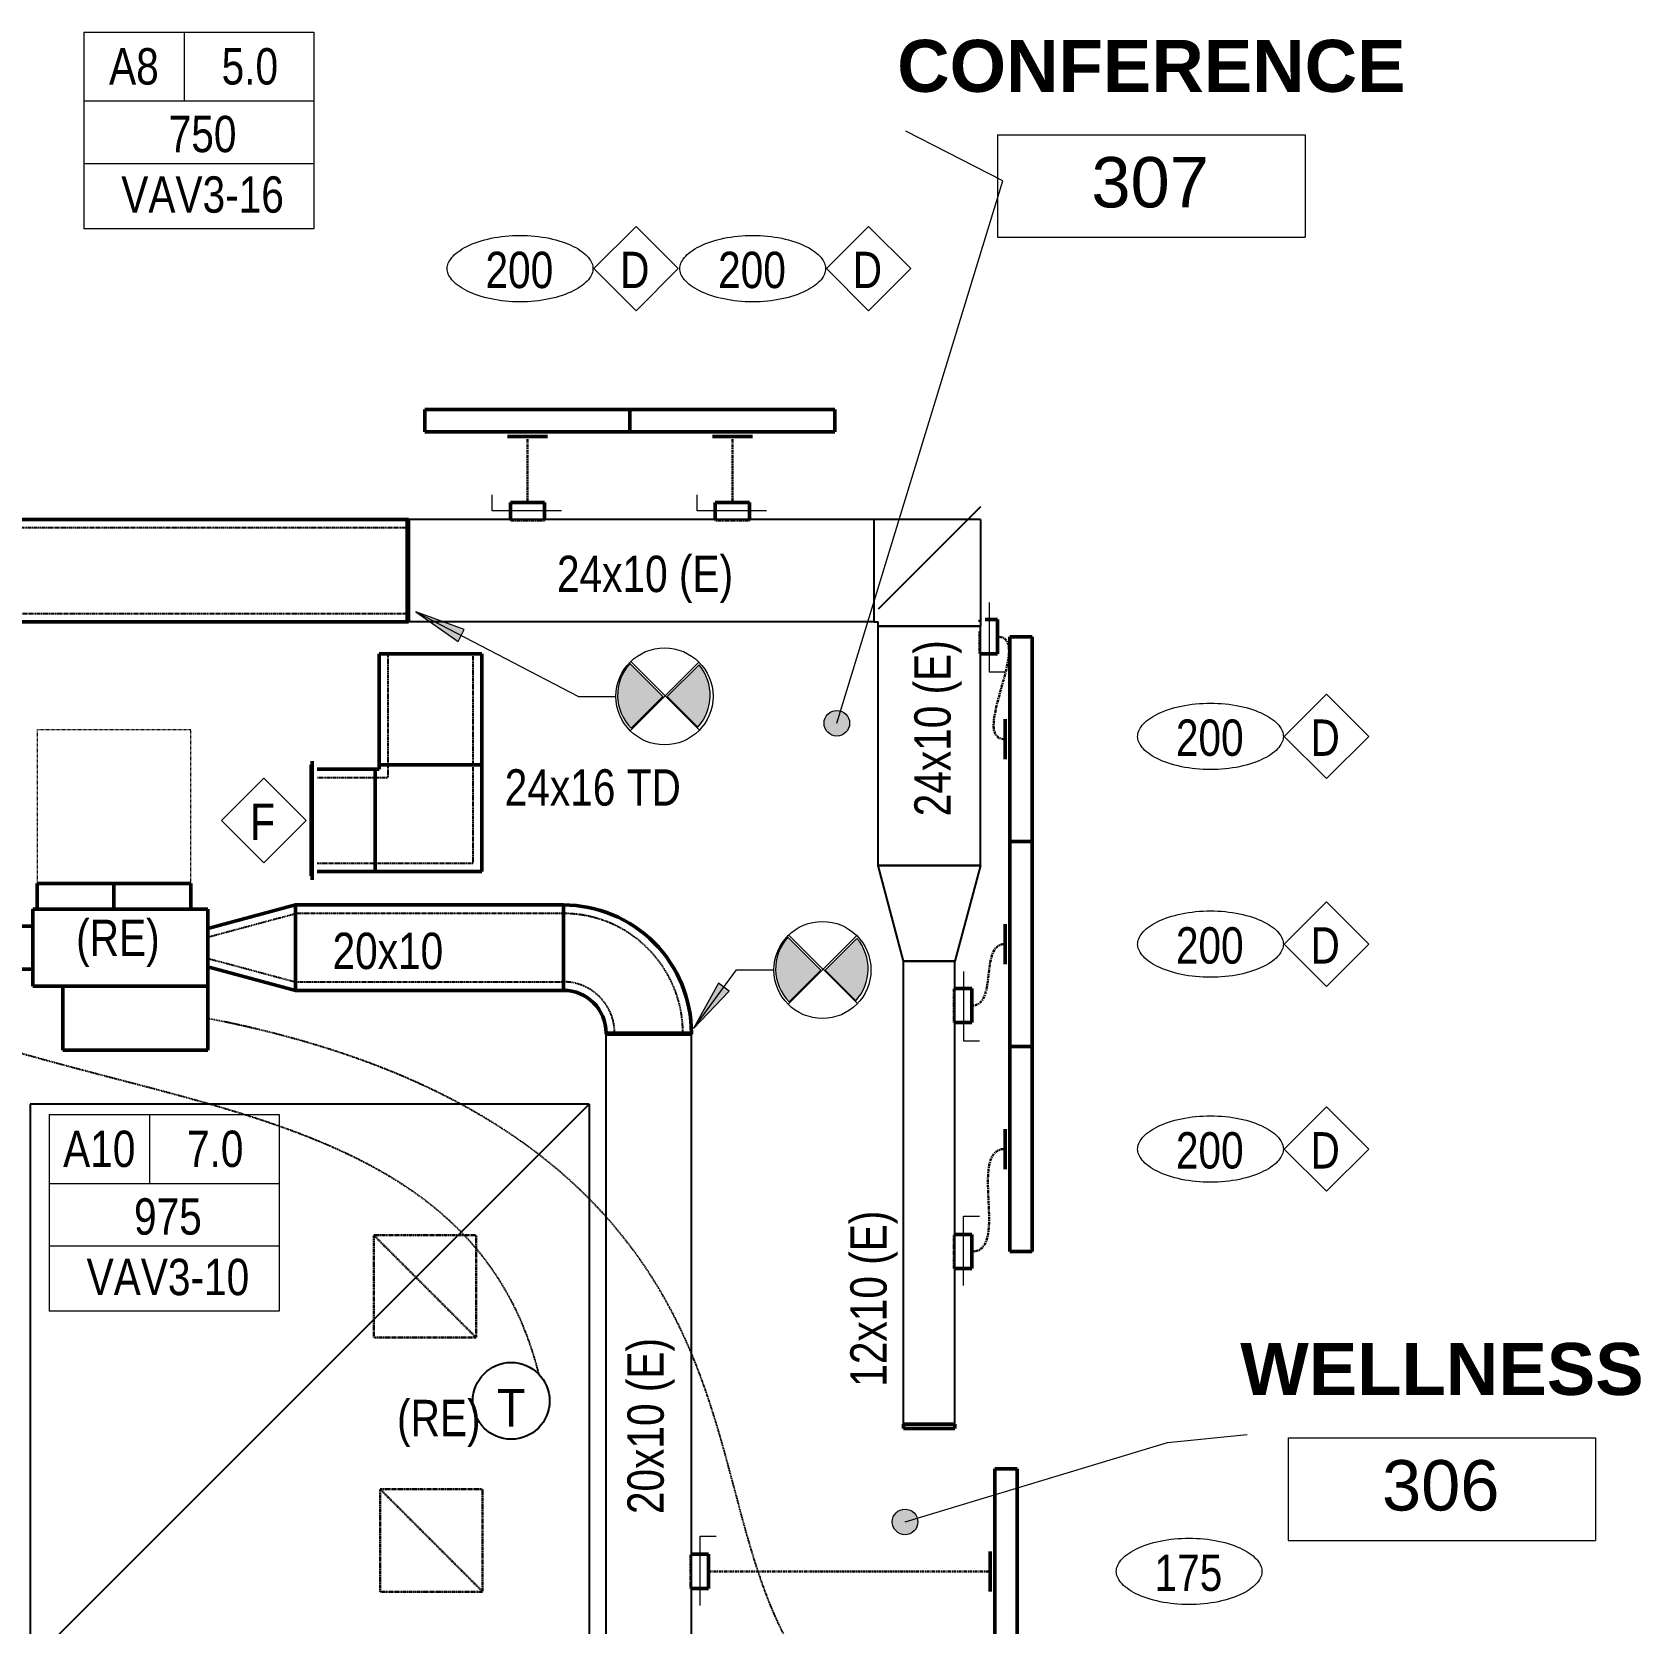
# Model space of a CAD drawing. Header units: inches. Extents: x 12453 to 15257, y -272 to 1517.
# Drawn here: x 14849.1 to 15225.9, y 251.6 to 624.4 of the extents above; entities that cross this region are included whole.
import ezdxf

# ---------------------------------------------------------------- set-up
doc = ezdxf.new("R2010")
doc.units = ezdxf.units.IN
doc.header["$MEASUREMENT"] = 0
for name, pattern in [('_ Hidden  _below_ behind_ beyond_', [0.09375, 0.0625, -0.03125]), ('Center', [1.2499999999999996, 0.2499999999999999, -0.1874999999999999, 0.625, -0.1874999999999999]), ('Dash', [0.25, 0.125, -0.125]), ('Hidden 1_16_', [0.09374999999999999, 0.06249999999999999, -0.03124999999999999]), ('Hidden 1_32_', [0.0625, 0.03125, -0.03125])]:
    doc.linetypes.add(name, pattern=pattern)
for name, color, linetype, lineweight in [('A-ANNO-NOTE', 131, 'Continuous', 20), ('A-AREA-IDEN', 2, 'Continuous', 20), ('A-DETL', 90, 'Continuous', 9), ('A-DETL-DEMO', 6, 'Continuous', 18), ('G-ANNO-TEXT', 231, 'Continuous', 9), ('M-EQPM', 50, 'Continuous', 18), ('M-EQPM-HDLN', 50, 'Continuous', 18), ('M-EQPM-IDEN', 50, 'Continuous', 20), ('M-HVAC-CDFF', 50, 'Continuous', 50), ('M-HVAC-CDFF-IDEN', 2, 'Continuous', 20), ('M-HVAC-DUCT', 70, 'Continuous', 18), ('M-HVAC-DUCT-CNTR', 70, 'Continuous', 18), ('M-HVAC-DUCT-IDEN', 70, 'Continuous', 20)]:
    doc.layers.add(name, color=color, linetype=linetype, lineweight=lineweight)
doc.styles.add('Arial', font='arial.ttf', dxfattribs={"height": 11.80239520958082})
doc.styles.add('Arial_B', font='arialbd.ttf', dxfattribs={"height": 12.17707442258339})
doc.styles.add('Swis721 BT', font='swiss.ttf', dxfattribs={"width": 0.8, "height": 8.514637904468403})
doc.styles.add('Trebuchet MS', font='trebuc.ttf', dxfattribs={"height": 8.86153846153846})

# ---------------------------------------------------------------- blocks, each defined once
blk = doc.blocks.new('Rectangular Elbow - Mitered - Standard-2779027-3RD FLOOR PLAN - NEW')
at = {"layer": 'M-HVAC-DUCT', "lineweight": 25}
for p, q in [((-12.99999999999975, -12.00000000000033), (-12.99999999999975, 11.99999999999967)), ((-12.99999999999975, 11.99999999999967), (-12.00000000000033, 11.99999999999967)), ((11.99999999999967, 12.99999999999967), (-12.00000000000033, 12.99999999999967)), ((-12.00000000000033, 12.99999999999967), (-12.00000000000033, 11.99999999999967)), ((11.99999999999967, -12.00000000000033), (11.99999999999967, 12.99999999999967)), ((11.99999999999967, -12.00000000000033), (-12.99999999999975, -12.00000000000033))]:
    blk.add_line(p, q, dxfattribs=at)
blk = doc.blocks.new('Rectangular Transition - Angle - 30 Degree-2780485-3RD FLOOR PLAN - NEW')
at = {"layer": 'M-HVAC-DUCT', "lineweight": 25}
for p, q in [((2.979831821830342e-13, 11.9999999999997), (22.39230484541358, 5.999999999999738)), ((2.979831821830342e-13, -12.0000000000003), (2.979831821830342e-13, 11.9999999999997)), ((22.39230484541358, 5.999999999999738), (22.39230484541358, -6.000000000000276)), ((22.39230484541358, -6.000000000000276), (2.98427949019242e-13, -12.0000000000003))]:
    blk.add_line(p, q, dxfattribs=at)
blk = doc.blocks.new('Rectangular Endcap - Standard-2785041-3RD FLOOR PLAN - NEW')
at = {"layer": 'M-HVAC-DUCT', "lineweight": 50}
for p, q in [((2.252764407777021e-13, -6.000000000000386), (2.64998046896767e-13, 5.999999999999612)), ((2.451372438372345e-13, 5.999999999999612), (1.00000000000074, 5.999999999999609)), ((1.00000000000076, 5.999999999999609), (1.00000000000072, -6.000000000000389)), ((1.00000000000074, -6.000000000000389), (2.451372438372345e-13, -6.000000000000386))]:
    blk.add_line(p, q, dxfattribs=at)
blk = doc.blocks.new('Plenum Slot Supply _TBD_ - 8_ RD INLET - TBDI _48_ Plenum_-2909013-3RD FLOOR PLAN - NEW')
at = {"layer": 'M-HVAC-CDFF'}
for p, q in [((24.00000000000034, 2.625000000006843), (-23.99999999999965, 2.625000000006843)), ((-23.99999999999965, 2.625000000006843), (-23.99999999999965, -2.624999999993161)), ((24.00000000000034, -2.624999999993161), (24.00000000000034, 2.625000000006843)), ((-23.99999999999965, -2.624999999993161), (15.73280435340127, -2.624999999993161)), ((-4.687499999999659, -3.750000000000286), (-2.062499999999699, -3.75000000000025)), ((-2.062499999999653, -3.75000000000025), (2.062500000000353, -3.75000000000025)), ((2.062500000000319, -3.75000000000025), (4.687500000000342, -3.750000000000286)), ((15.76719564659789, -2.624999999993161), (24.00000000000034, -2.624999999993161))]:
    blk.add_line(p, q, dxfattribs=at)
blk = doc.blocks.new('Plenum Slot Supply _TBD_ - 8_ RD INLET - TBDI _48_ Plenum_-V155-3RD FLOOR PLAN - NEW')
at = {"layer": 'M-HVAC-CDFF'}
for p, q in [((24.00000000000034, 2.625000000006843), (-23.99999999999965, 2.625000000006843)), ((-23.99999999999965, 2.625000000006843), (-23.99999999999965, -2.624999999993161)), ((24.00000000000034, -2.624999999993161), (24.00000000000034, 2.625000000006843)), ((-23.99999999999965, -2.624999999993161), (24.00000000000034, -2.624999999993161)), ((-4.687499999999659, -3.750000000000286), (-2.062499999999699, -3.75000000000025)), ((-2.062499999999653, -3.75000000000025), (2.062500000000353, -3.75000000000025)), ((2.062500000000319, -3.75000000000025), (4.687500000000342, -3.750000000000286))]:
    blk.add_line(p, q, dxfattribs=at)
blk = doc.blocks.new('Plenum Slot Supply _TBD_ - 8_ RD INLET - TBDI _48_ Plenum_-2908889-3RD FLOOR PLAN - NEW')
at = {"layer": 'M-HVAC-CDFF'}
for p, q in [((24.00000000000034, 2.625000000006843), (-23.99999999999965, 2.625000000006843)), ((-23.99999999999965, 2.625000000006843), (-23.99999999999965, -2.624999999993161)), ((24.00000000000034, -2.624999999993161), (24.00000000000034, 2.625000000006843)), ((-23.99999999999965, -2.624999999993161), (24.00000000000034, -2.624999999993161)), ((-4.687499999999659, -3.750000000000286), (-2.062499999999699, -3.75000000000025)), ((-2.062499999999653, -3.75000000000025), (2.062500000000353, -3.75000000000025)), ((2.062500000000319, -3.75000000000025), (4.687500000000342, -3.750000000000286))]:
    blk.add_line(p, q, dxfattribs=at)
blk = doc.blocks.new('Nailor D35SST 3-10 - Nailor D35SST 3-10-3186121-3RD FLOOR PLAN - NEW')
at = {"layer": 'M-EQPM', "lineweight": 50}
for p, q in [((-4.999999999999203, 24.4999999999859), (-4.999999999999544, 20.49999999998544)), ((-4.999999999999753, 24.50000000000033), (5.000000000000246, 24.50000000000033)), ((5.000000000000568, 20.49999999998544), (5.000000000000568, 24.4999999999859)), ((9.000000000000245, 20.50000000000033), (-8.999999999999753, 20.50000000000033)), ((-8.999999999999753, 20.50000000000033), (-8.999999999999753, -20.49999999999967)), ((9.000000000000245, -20.49999999999967), (9.000000000000245, 20.50000000000033)), ((15.00000000000025, 19.50000000000032), (9.000000000000243, 19.50000000000032)), ((15.00000000000025, 1.50000000000032), (15.00000000000025, 19.50000000000032)), ((-23.99999999999975, -20.49999999999977), (-23.99999999999975, 13.50000000000025)), ((-8.999999999999753, 13.50000000000025), (-23.99999999999975, 13.50000000000025)), ((-8.999999999999753, 13.50000000000025), (-8.999999999999753, -20.49999999999977)), ((15.00000000000028, 1.50000000000032), (9.000000000000274, 1.50000000000032)), ((9.000000000000243, 1.50000000000032), (15.00000000000025, 1.50000000000032)), ((15.00000000000028, -16.49999999999968), (15.00000000000028, 1.50000000000032)), ((9.000000000000274, -16.49999999999968), (15.00000000000028, -16.49999999999968)), ((-23.99999999999975, -20.49999999999977), (-8.999999999999753, -20.49999999999977)), ((-8.999999999999753, -20.49999999999967), (9.000000000000245, -20.49999999999967))]:
    blk.add_line(p, q, dxfattribs=at)
at = {"layer": 'M-EQPM-HDLN', "linetype": 'Dash', "lineweight": 9}
for p, q in [((51.00000000000023, 19.50000000000032), (15.00000000000024, 19.50000000000032)), ((51.00000000000023, -16.49999999999968), (51.00000000000023, 19.50000000000032)), ((15.00000000000028, -16.49999999999968), (51.00000000000023, -16.49999999999968))]:
    blk.add_line(p, q, dxfattribs=at)
blk = doc.blocks.new('Rectangular Transition - Angle - 30 Degree-2780707-3RD FLOOR PLAN - NEW')
at = {"layer": 'M-HVAC-DUCT', "lineweight": 50}
for p, q in [((2.979831821830342e-13, 4.499999999999701), (20.52627944162915, 9.999999999999977)), ((20.52627944162915, 9.999999999999973), (20.52627944162915, -10.00000000000005)), ((20.52627944162915, -10.00000000000005), (2.98427949019242e-13, -4.500000000000298))]:
    blk.add_line(p, q, dxfattribs=at)
blk = doc.blocks.new('Rectangular Elbow - Radius - 1 W-V169-3RD FLOOR PLAN - NEW')
at = {"layer": 'M-HVAC-DUCT', "lineweight": 50}
for p, q in [((-9.999999999999716, 19.99999999999965), (10.00000000000028, 19.99999999999962)), ((-19.99999999999971, -10.00000000000033), (-19.99999999999971, 9.999999999999664))]:
    blk.add_line(p, q, dxfattribs=at)
for radius, start, end in [(9.999999999999993, 269.9999999999996, 359.9999999999996), (29.99999999999998, 270, 3.371387962351327e-13)]:
    blk.add_arc((-19.99999999999972, 19.99999999999967), radius, start, end, dxfattribs=at)
blk = doc.blocks.new('Rectangular Union - Standard-2942997-3RD FLOOR PLAN - NEW')
at = {"layer": 'M-HVAC-DUCT', "lineweight": 50}
for p, q in [((-0.125, -10), (-0.125, 10)), ((-0.125, 10), (0.125, 10)), ((0.125, 10), (0.125, -10)), ((-0.125, -10), (0.125, -10))]:
    blk.add_line(p, q, dxfattribs=at)
blk = doc.blocks.new('Rectangular Union - Standard-2893819-3RD FLOOR PLAN - NEW')
at = {"layer": 'M-HVAC-DUCT', "lineweight": 50}
for p, q in [((-0.125, -12), (-0.125, 12)), ((-0.125, 12), (0.125, 12)), ((0.125, 12), (0.125, -12)), ((-0.125, -12), (0.125, -12))]:
    blk.add_line(p, q, dxfattribs=at)
blk = doc.blocks.new('Rectangular Elbow - Mitered - Standard-3220227-3RD FLOOR PLAN - NEW')
at = {"layer": 'M-HVAC-DUCT', "lineweight": 50}
for p, q in [((-12.99999999999975, -12.00000000000033), (-12.99999999999975, 11.99999999999967)), ((-12.99999999999975, 11.99999999999967), (-12.00000000000033, 11.99999999999967)), ((11.99999999999967, 12.99999999999967), (-12.00000000000033, 12.99999999999967)), ((-12.00000000000033, 12.99999999999967), (-12.00000000000033, 11.99999999999967)), ((11.99999999999967, -12.00000000000033), (11.99999999999967, 12.99999999999967)), ((11.99999999999967, -12.00000000000033), (-12.99999999999975, -12.00000000000033))]:
    blk.add_line(p, q, dxfattribs=at)
blk = doc.blocks.new('Return Grille _350_ - 350FS-3207972-3RD FLOOR PLAN - NEW')
at = {"layer": 'M-HVAC-CDFF'}
for p, q in [((14125.06661754473, 463.3189450449469), (14152.81661754473, 463.3189450449469)), ((14125.94161754473, 463.0689450449468), (14151.94161754473, 463.0689450449468))]:
    blk.add_line(p, q, dxfattribs=at)
blk = doc.blocks.new('Rectangular Elbow - Mitered - Standard-2768537-3RD FLOOR PLAN - NEW')
at = {"layer": 'A-DETL-DEMO', "linetype": 'Hidden 1_16_', "lineweight": 25}
for p, q in [((-65.99999999999973, 20.43525328868524), (-65.99999999999973, 64.99999999999966)), ((-65.99999999999973, 64.99999999999966), (-65.00000000000031, 64.99999999999966)), ((-62.10088832565057, 65.99999999999964), (-65.0000000000003, 65.99999999999964)), ((-65.00000000000033, 65.99999999999964), (-65.00000000000031, 64.99999999999966)), ((-65.99999999999973, 9.744651079921551), (-65.99999999999973, 18.18525328868538))]:
    blk.add_line(p, q, dxfattribs=at)
at = {"layer": 'M-HVAC-DUCT', "lineweight": 25}
for p, q in [((64.99999999999966, 65.99999999999964), (-59.85088832565054, 65.99999999999964)), ((64.99999999999966, -65.00000000000033), (64.99999999999966, 65.99999999999963)), ((-65.99999999999973, -65.00000000000033), (-65.99999999999973, 6.680136488948398)), ((64.99999999999966, -65.00000000000033), (-65.99999999999973, -65.00000000000033))]:
    blk.add_line(p, q, dxfattribs=at)
blk = doc.blocks.new('Return Diffuser - Rectangular Outlet _PAR_ - PAR-8x8_24x24-V210-3RD FLOOR PLAN - NEW')
at = {"layer": 'A-DETL-DEMO', "linetype": 'Hidden 1_16_', "lineweight": 30}
for p, q in [((12.00000000000039, 11.99999999999992), (-11.99999999999975, 11.99999999999992)), ((-11.99999999999975, 11.99999999999992), (-11.99999999999975, -12.00000000000043)), ((-11.99999999999971, 11.99999999999976), (12.0000000000003, -12.00000000000043)), ((12.00000000000039, -12.00000000000043), (12.00000000000039, 11.99999999999992)), ((-11.99999999999975, -12.00000000000043), (12.00000000000039, -12.00000000000043))]:
    blk.add_line(p, q, dxfattribs=at)
blk = doc.blocks.new('Round Takeoff - Standard w_ VD-V221-3RD FLOOR PLAN - NEW')
at = {"layer": 'A-DETL-DEMO', "linetype": 'Hidden 1_16_', "lineweight": 30}
for p, q in [((-0.2399999999997817, 4.000000000012732), (3.41060513164848e-13, 4.000000000012732)), ((-0.2399999999996937, 3.999999999999702), (-0.2399999999997071, -3.040999157929865e-13)), ((-0.2399999999996937, -3.066699092490638e-13), (-0.2399999999997071, -4.000000000000414)), ((3.41060513164848e-13, -3.999999999988176), (-0.2399999999997817, -3.999999999988176))]:
    blk.add_line(p, q, dxfattribs=at)
at = {"layer": 'M-HVAC-DUCT'}
for p, q in [((2.003420426543728, 7.999999999999659), (2.003420426543702, -8.250000000000332)), ((2.003420426543702, -8.25000000000033), (5.753420426543704, -8.250000000000343))]:
    blk.add_line(p, q, dxfattribs=at)
at = {"layer": 'M-HVAC-DUCT', "lineweight": 50}
for p, q in [((3.41060513164848e-13, 4.000000000012732), (4.000000000000454, 4.000000000012732)), ((4.000000000000283, -3.221837536606543e-13), (4.000000000000294, 3.999999999999709)), ((4.000000000000283, -4.000000000000406), (4.000000000000294, -3.247537471167313e-13)), ((4.000000000000454, -3.999999999988176), (3.41060513164848e-13, -3.999999999988176))]:
    blk.add_line(p, q, dxfattribs=at)
blk = doc.blocks.new('Round Takeoff - Standard w_ VD-V214-3RD FLOOR PLAN - NEW')
at = {"layer": 'A-DETL-DEMO', "linetype": 'Hidden 1_16_', "lineweight": 30}
for p, q in [((-0.2400000000038744, 4.000000000010004), (-3.41060513164848e-12, 4.000000000010004)), ((-0.2399999999998057, 4.000000000000414), (-0.2399999999997924, 3.325186224399847e-13)), ((-0.2399999999998057, 3.299486289839078e-13), (-0.2399999999997924, -3.999999999999702)), ((-4.092726157978176e-12, -3.99999999998954), (-0.2400000000038744, -3.99999999998954))]:
    blk.add_line(p, q, dxfattribs=at)
at = {"layer": 'M-HVAC-DUCT'}
for p, q in [((2.003420426543702, 8.25000000000033), (5.753420426543704, 8.250000000000343)), ((2.003420426543728, -7.999999999999659), (2.003420426543702, 8.250000000000332))]:
    blk.add_line(p, q, dxfattribs=at)
at = {"layer": 'M-HVAC-DUCT', "lineweight": 50}
for p, q in [((-2.728484105318784e-12, 4.000000000010686), (3.999999999995679, 4.000000000010686)), ((4.000000000000305, 2.9890503392581e-13), (4.000000000000294, 4.000000000000406)), ((4.000000000000305, -3.999999999999709), (4.000000000000294, 2.963350404697327e-13)), ((3.999999999996362, -3.99999999998954), (-4.092726157978176e-12, -3.99999999998954))]:
    blk.add_line(p, q, dxfattribs=at)
blk = doc.blocks.new('Round Takeoff - Standard w_ VD-V168-3RD FLOOR PLAN - NEW')
at = {"layer": 'A-DETL-DEMO', "linetype": 'Hidden 1_16_', "lineweight": 30}
for p, q in [((-0.2399999999875035, 4.000000000000113), (1.227817847393453e-11, 4.000000000000113)), ((-0.2399999999998057, 4.000000000000414), (-0.2399999999997924, 3.325186224399847e-13)), ((-0.2399999999998057, 3.299486289839078e-13), (-0.2399999999998012, -1.358616290694154)), ((-0.2399999999997941, -3.464101615137452), (-0.2399999999997924, -3.999999999999702))]:
    blk.add_line(p, q, dxfattribs=at)
at = {"layer": 'M-HVAC-DUCT'}
for p, q in [((2.003420426543702, 8.25000000000033), (5.753420426543704, 8.250000000000343)), ((2.003420426543728, -7.999999999999659), (2.003420426543702, 8.250000000000332))]:
    blk.add_line(p, q, dxfattribs=at)
at = {"layer": 'M-HVAC-DUCT', "lineweight": 50}
for p, q in [((1.227817847393453e-11, 4.000000000000113), (4.000000000012732, 4.000000000000113)), ((4.000000000000305, 2.9890503392581e-13), (4.000000000000294, 4.000000000000406)), ((4.000000000000305, -3.999999999999709), (4.000000000000294, 2.963350404697327e-13)), ((4.000000000012732, -4.000000000000113), (1.125000000013642, -4.000000000000113))]:
    blk.add_line(p, q, dxfattribs=at)
blk = doc.blocks.new('Diffuser Tag - Diffuser Tag _GPI_-1174565-3RD FLOOR PLAN - NEW')
at = {"layer": 'M-HVAC-CDFF-IDEN'}
for p, q in [((0.1871647027606747, 0.1031249999999986), (0.08403970276067355, 4.163336342344336e-17)), ((0.2902897027606737, -2.684050898205114e-15), (0.1871647027606747, 0.1031249999999986)), ((0.08403970276067355, 4.033232081646076e-17), (0.187164702760672, -0.1031250000000012)), ((0.1871647027606719, -0.1031250000000012), (0.2902897027606737, -2.664535259100375e-15))]:
    blk.add_line(p, q, dxfattribs=at)
for points, knots in [([(-0.2733821722393264, 8.234832660405194e-16), (-0.2733821722393264, 0.002120544972881543), (-0.2729835601545574, 0.00647847487141492), (-0.2703405630587479, 0.01531469710434119), (-0.2634260964460383, 0.02693955562540351), (-0.248144382122115, 0.04138758304565707), (-0.219066139123674, 0.05918199625253466), (-0.1685048339180955, 0.07621826088950157), (-0.09564779723932655, 0.0834729008052498), (-0.02279076056055762, 0.07621826088950127), (0.02777054464502081, 0.05918199625253412), (0.05684878764346215, 0.04138758304565641), (0.07213050196738555, 0.02693955562540276), (0.07904496858009517, 0.01531469710434035), (0.0816879656759046, 0.006478474871414024), (0.08208657776067356, 0.00212054497288066), (0.0820865777606736, -5.985621849243556e-17)], [-2.186510674934082e-15, -2.186510674934082e-15, -2.186510674934082e-15, -2.186510674934082e-15, 0.09817477042467884, 0.1963495408493599, 0.3926990816987219, 0.589048622548084, 0.7853981633974461, 1.17809724509617, 1.570796326794894, 1.963495408493618, 2.356194490192343, 2.552544031041704, 2.748893571891067, 2.945243112740429, 3.04341788316511, 3.141592653589791, 3.141592653589791, 3.141592653589791, 3.141592653589791]), ([(0.0820865777606736, -3.244976466198412e-18), (0.0820865777606736, -0.002120544972880719), (0.08168796567590463, -0.0064784748714141), (0.07904496858009527, -0.01531469710434032), (0.07213050196738575, -0.02693955562540273), (0.05684878764346234, -0.04138758304565628), (0.02777054464502117, -0.05918199625253387), (-0.02279076056055731, -0.07621826088950084), (-0.09564779723932616, -0.08347290080524901), (-0.1685048339180951, -0.07621826088950065), (-0.2190661391236737, -0.0591819962525334), (-0.248144382122115, -0.04138758304565567), (-0.2634260964460383, -0.02693955562540207), (-0.270340563058748, -0.01531469710433957), (-0.2729835601545574, -0.006478474871413342), (-0.2733821722393264, -0.002120544972879948), (-0.2733821722393264, 7.731000999696823e-16)], [3.14159265358979, 3.14159265358979, 3.14159265358979, 3.14159265358979, 3.239767424014471, 3.337942194439152, 3.534291735288514, 3.730641276137876, 3.926990816987239, 4.319689898685963, 4.712388980384687, 5.105088062083411, 5.497787143782135, 5.694136684631498, 5.89048622548086, 6.086835766330221, 6.185010536754902, 6.283185307179584, 6.283185307179584, 6.283185307179584, 6.283185307179584])]:
    blk.add_open_spline(points, degree=3, knots=knots, dxfattribs=at)
blk = doc.blocks.new('Diffuser Tag - Diffuser Tag _GPI_ - Airflow Only-1174567-3RD FLOOR PLAN - NEW')
at = {"layer": 'M-HVAC-CDFF-IDEN'}
for points, knots in [([(-0.2733821722393264, 8.234832660405194e-16), (-0.2733821722393264, 0.002120544972881543), (-0.2729835601545574, 0.00647847487141492), (-0.2703405630587479, 0.01531469710434119), (-0.2634260964460383, 0.02693955562540351), (-0.248144382122115, 0.04138758304565707), (-0.219066139123674, 0.05918199625253466), (-0.1685048339180955, 0.07621826088950157), (-0.09564779723932655, 0.0834729008052498), (-0.02279076056055762, 0.07621826088950127), (0.02777054464502081, 0.05918199625253412), (0.05684878764346215, 0.04138758304565641), (0.07213050196738555, 0.02693955562540276), (0.07904496858009517, 0.01531469710434035), (0.0816879656759046, 0.006478474871414024), (0.08208657776067356, 0.00212054497288066), (0.0820865777606736, -5.985621849243556e-17)], [-2.186510674934082e-15, -2.186510674934082e-15, -2.186510674934082e-15, -2.186510674934082e-15, 0.09817477042467884, 0.1963495408493599, 0.3926990816987219, 0.589048622548084, 0.7853981633974461, 1.17809724509617, 1.570796326794894, 1.963495408493618, 2.356194490192343, 2.552544031041704, 2.748893571891067, 2.945243112740429, 3.04341788316511, 3.141592653589791, 3.141592653589791, 3.141592653589791, 3.141592653589791]), ([(0.0820865777606736, -3.244976466198412e-18), (0.0820865777606736, -0.002120544972880719), (0.08168796567590463, -0.0064784748714141), (0.07904496858009527, -0.01531469710434032), (0.07213050196738575, -0.02693955562540273), (0.05684878764346234, -0.04138758304565628), (0.02777054464502117, -0.05918199625253387), (-0.02279076056055731, -0.07621826088950084), (-0.09564779723932616, -0.08347290080524901), (-0.1685048339180951, -0.07621826088950065), (-0.2190661391236737, -0.0591819962525334), (-0.248144382122115, -0.04138758304565567), (-0.2634260964460383, -0.02693955562540207), (-0.270340563058748, -0.01531469710433957), (-0.2729835601545574, -0.006478474871413342), (-0.2733821722393264, -0.002120544972879948), (-0.2733821722393264, 7.731000999696823e-16)], [3.14159265358979, 3.14159265358979, 3.14159265358979, 3.14159265358979, 3.239767424014471, 3.337942194439152, 3.534291735288514, 3.730641276137876, 3.926990816987239, 4.319689898685963, 4.712388980384687, 5.105088062083411, 5.497787143782135, 5.694136684631498, 5.89048622548086, 6.086835766330221, 6.185010536754902, 6.283185307179584, 6.283185307179584, 6.283185307179584, 6.283185307179584])]:
    blk.add_open_spline(points, degree=3, knots=knots, dxfattribs=at)
blk = doc.blocks.new('Room Tag - Room Tag-84095-3RD FLOOR PLAN - NEW')
at = {"layer": 'A-AREA-IDEN'}
for p, q in [((-0.3749999999999999, -0.06249999999999998), (-0.3749999999999999, -0.3124999999999999)), ((-0.3749999999999999, -0.06249999999999998), (0.3749999999999999, -0.06249999999999998)), ((0.3749999999999999, -0.06249999999999998), (0.3749999999999999, -0.3124999999999999)), ((-0.3749999999999999, -0.3124999999999999), (0.3749999999999999, -0.3124999999999999))]:
    blk.add_line(p, q, dxfattribs=at)
blk = doc.blocks.new('Mechanical Equipment Tag - VAV-1159225-3RD FLOOR PLAN - NEW')
at = {"layer": 'M-EQPM-IDEN'}
for p, q in [((0.05117652664444897, -0.1709214427389848), (0.05117652664444821, -0.6506089427389851)), ((0.05117652664444897, -0.1709214427389848), (0.6129984166804646, -0.1709214427389866)), ((0.2971114323324517, -0.3386297760723189), (0.297111432332452, -0.1709214427389855)), ((0.6129984166804646, -0.1709214427389866), (0.6129984166804638, -0.6506089427389867)), ((0.0511765266444487, -0.3386297760723181), (0.6129984166804644, -0.3386297760723199)), ((0.05117652664444846, -0.4909735260723181), (0.6129984166804641, -0.4909735260723199)), ((0.6129984166804638, -0.6506089427389867), (0.05117652664444821, -0.6506089427389851))]:
    blk.add_line(p, q, dxfattribs=at)
blk = doc.blocks.new('Diffuser Tag - Diffuser Tag _GPI_ - Diffuser Tag Only-1174569-3RD FLOOR PLAN - NEW')
at = {"layer": 'M-HVAC-CDFF-IDEN'}
for p, q in [((0.1871647027606747, 0.1031249999999986), (0.08403970276067355, 4.163336342344336e-17)), ((0.2902897027606737, -2.684050898205114e-15), (0.1871647027606747, 0.1031249999999986)), ((0.08403970276067355, 4.033232081646076e-17), (0.187164702760672, -0.1031250000000012)), ((0.1871647027606719, -0.1031250000000012), (0.2902897027606737, -2.664535259100375e-15))]:
    blk.add_line(p, q, dxfattribs=at)
blk = doc.blocks.new('Point of Connection - Point of Connection - _GPI_-746426-3RD FLOOR PLAN - NEW')
at = {"layer": 'A-ANNO-NOTE', "lineweight": 9}
h = blk.add_hatch(color=256, dxfattribs=at)
edge = h.paths.add_edge_path(flags=0)
edge.add_arc((-0.002280299266980333, 0.004650984430885837), 0.1145497240274478, 137.6645063476148, 224.8464373478384, ccw=False)
edge.add_line((-0.08695706292251913, 0.08179685257421848), (-0.006262837864139767, 0.001102627515838714))
edge.add_line((-0.006262837864139766, 0.00110262751583871), (-0.08349598583011647, -0.07613052045013786))
h = blk.add_hatch(color=256, dxfattribs=at)
edge = h.paths.add_edge_path(flags=0)
edge.add_line((0.07871055801337995, -0.07328055057716999), (0.004327379920371133, 0.0011026275158387))
edge.add_line((0.004327379920371121, 0.0011026275158387), (0.08177458262271144, 0.07854983021817939))
edge.add_arc((-0.005508123295087922, 0.004365138249880495), 0.1145497240274478, -42.674609157798386, 40.36239929141709, ccw=False)
at = {"layer": 'A-ANNO-NOTE'}
for p, q in [((-0.006262837864139766, 0.00110262751583871), (-0.08695706292251913, 0.08179685257421848)), ((-0.08622730235600952, -0.08204120768564219), (0.08121650285044459, 0.08540259752081159)), ((0.08274005169439434, -0.08048941496779564), (-0.08467550963816298, 0.08692614636476134)), ((0.08177458262271144, 0.07854983021817939), (0.004327379920371121, 0.0011026275158387)), ((-0.08349598583011647, -0.07613052045013786), (-0.006262837864139766, 0.00110262751583871)), ((0.004327379920371132, 0.0011026275158387), (0.07871055801337995, -0.07328055057716999))]:
    blk.add_line(p, q, dxfattribs=at)
blk.add_circle((-0.002505399752782466, 0.001680694917584698), 0.118400650129163, dxfattribs=at)
for centre, start, end in [((-0.002280299266980333, 0.004650984430885837), 137.6645063476145, 224.846437347838), ((-0.005508123295087922, 0.004365138249880495), 317.3253908422012, 40.36239929141682)]:
    blk.add_arc(centre, 0.1145497240274478, start, end, dxfattribs=at)

msp = doc.modelspace()

# ---------------------------------------------------------------- hatches: boundary and pattern name
at = {"layer": 'A-ANNO-NOTE'}
for points in [[(14938.94661721727, 488.6318876371207), (14948.87119662057, 481.703786425026), (14950.32614931806, 484.50852591342)], [(15003.96964847894, 391.0550679565428), (15012.36840643201, 399.7703836469323), (15009.82653600981, 401.6471749796134)]]:
    msp.add_hatch(color=256, dxfattribs=at).paths.add_polyline_path(points, flags=0)
at = {"layer": 'A-AREA-IDEN'}
h = msp.add_hatch(color=256, dxfattribs=at)
edge = h.paths.add_edge_path(flags=0)
edge.add_arc((15037.57637198921, 462.5519517313509), 3.000000000001453, 0, 360)
h = msp.add_hatch(color=256, dxfattribs=at)
edge = h.paths.add_edge_path(flags=0)
edge.add_arc((15053.5587040019, 275.4728239130129), 3.000000000001312, 0, 360)

# ---------------------------------------------------------------- linework, layer by layer
at = {"layer": 'A-ANNO-NOTE'}
for p, q in [((14938.94661721727, 488.6318876371207), (14948.87119662057, 481.703786425026)), ((14950.32614931806, 484.50852591342), (14938.94661721727, 488.6318876371207)), ((14938.94661721727, 488.6318876371207), (14977.08863167003, 468.8457980393327)), ((14948.87119662057, 481.703786425026), (14950.32614931806, 484.50852591342)), ((14977.08863167003, 468.8457980393327), (14985.84131604681, 468.8457980393324)), ((15003.96964847894, 391.0550679565428), (15014.08863167003, 404.7599181592847)), ((15014.08863167003, 404.7599181592847), (15022.84131604681, 404.7599181592844)), ((15009.82653600981, 401.6471749796134), (15003.96964847894, 391.0550679565428)), ((15003.96964847894, 391.0550679565428), (15012.36840643201, 399.7703836469323)), ((15012.36840643201, 399.7703836469323), (15009.82653600981, 401.6471749796134))]:
    msp.add_line(p, q, dxfattribs=at)
at = {"layer": 'A-AREA-IDEN'}
for p, q in [((15076.48927859819, 589.627354470491), (15053.70418250764, 601.2157454068087)), ((15037.57637198921, 462.5519517313509), (15076.48927859819, 589.627354470491)), ((15053.5587040019, 275.4728239130129), (15115.02963037863, 294.0520490929026)), ((15115.02963037863, 294.0520490929026), (15133.70822905993, 295.9898135023425))]:
    msp.add_line(p, q, dxfattribs=at)
for centre, radius in [((15037.57637198921, 462.5519517313509), 3.000000000001453), ((15053.5587040019, 275.4728239130129), 3.000000000001312)]:
    msp.add_circle(centre, radius, dxfattribs=at)
at = {"layer": 'A-DETL', "lineweight": 25}
for p, q in [((15071.22854573085, 513.2447005177419), (15047.22854573085, 489.2447005177418)), ((14979.60354573085, 373.2986425601451), (14849.60354573084, 243.2986425601436))]:
    msp.add_line(p, q, dxfattribs=at)
msp.add_circle((14961.30518496368, 303.8274042872405), 9, dxfattribs=at)
at = {"layer": 'A-DETL', "linetype": '_ Hidden  _below_ behind_ beyond_', "lineweight": 25}
for points, knots in [([(14967.81254542481, 310.0446592947903), (14955.30319356304, 360.5027668425797), (14847.1400204834, 379.7232376077908), (14709.96474453742, 432.5893548541095), (14616.00306340469, 463.5342774488511), (14596.29528779916, 499.1998479801123), (14597.01082441525, 537.2893087694072)], [0, 0, 0, 0, 9.095236924358055, 19.57279911880278, 28.0152021618728, 33.25027017359513, 33.25027017359513, 33.25027017359513, 33.25027017359513]), ([(14890.2510182963, 393.4817299950399), (14956.98599308881, 380.5097649645738), (15014.84798950237, 322.6477685510122), (15014.84798950237, 239.8708006146344), (15062.7285457306, 212.2269485873257), (15076.50985396801, 198.4456403499194)], [0, 0, 0, 0, 6.46083947136012, 12.56900313983367, 16.94551383448894, 16.94551383448894, 16.94551383448894, 16.94551383448894])]:
    msp.add_open_spline(points, degree=3, knots=knots, dxfattribs=at)
at = {"layer": 'M-HVAC-DUCT', "lineweight": 50}
for p, q in [((14673.37601829632, 510.2893087694072), (14936.96892678761, 510.2893087694072)), ((14936.96892678761, 510.2893087694072), (14936.96892678761, 486.2893087694072)), ((14673.37601829632, 486.2893087694072), (14936.96892678761, 486.2893087694072)), ((14930.40268555111, 478.7867255736122), (14954.40268555111, 478.7867255736122)), ((14930.40268555111, 478.7867255736122), (14930.40268555111, 452.7867255736103)), ((14954.40268555111, 478.7867255736122), (14954.40268555111, 452.7867255736103)), ((14954.40268555111, 452.7867255736103), (14930.40268555111, 452.7867255736103)), ((14929.40268555111, 451.7867255736105), (14915.84658480519, 451.7867255736112)), ((14929.40268555111, 451.7867255736105), (14929.40268555111, 427.7867255736105)), ((14929.40268555111, 427.7867255736105), (14915.84658480519, 427.7867255736112)), ((14910.77729773793, 399.9817299950403), (14910.77729773793, 419.9817299950403)), ((14973.52895342506, 419.9817299950405), (14910.77729773793, 419.9817299950404)), ((14973.52895342506, 419.9817299950404), (14973.52895342506, 399.9817299950404)), ((14973.52895342506, 399.9817299950404), (14910.77729773793, 399.9817299950403))]:
    msp.add_line(p, q, dxfattribs=at)
at = {"layer": 'M-HVAC-DUCT', "lineweight": 25}
for p, q in [((14937.21892678762, 486.2893087694072), (14937.21892678762, 510.2893087694072)), ((15046.22854573085, 510.2893087694063), (14937.21892678762, 510.2893087694072)), ((15046.22854573085, 510.2893087694063), (15046.22854573085, 486.2893087694063)), ((15046.22854573085, 486.2893087694063), (14937.21892678762, 486.2893087694072)), ((15047.22854573085, 485.2893087694069), (15071.22854573085, 485.2893087694069)), ((15047.22854573085, 429.2447005177419), (15047.22854573085, 485.2893087694069)), ((15071.22854573085, 429.2447005177419), (15071.22854573085, 485.2893087694069)), ((15071.22854573085, 429.2447005177419), (15047.22854573085, 429.2447005177419)), ((15053.22854573085, 406.8523956723286), (15065.22854573085, 406.8523956723286)), ((15053.22854573085, 298.3697005177417), (15053.22854573085, 406.8523956723286)), ((15065.22854573085, 298.3697005177417), (15065.22854573085, 406.8523956723286)), ((14983.52895342507, 389.7317299950406), (15003.52895342507, 389.7317299950406)), ((14983.52895342507, 179.2447005177426), (14983.52895342507, 389.7317299950406)), ((15003.52895342506, 179.2447005177426), (15003.52895342506, 389.7317299950406)), ((15065.22854573085, 298.3697005177417), (15053.22854573085, 298.3697005177417))]:
    msp.add_line(p, q, dxfattribs=at)
at = {"layer": 'M-HVAC-DUCT', "linetype": 'Hidden 1_32_', "lineweight": 25}
for p, q in [((14936.96892678761, 508.2893087694072), (14673.37601829632, 508.2893087694072)), ((14673.37601829632, 488.2893087694071), (14936.96892678761, 488.2893087694071)), ((14932.40268555111, 478.7867255736122), (14952.40268555111, 478.7867255736122)), ((14932.40268555111, 478.7867255736122), (14932.40268555111, 449.7867255736109)), ((14952.40268555112, 429.7867255736109), (14952.40268555111, 478.7867255736122)), ((14932.40268555111, 449.7867255736109), (14915.84658480519, 449.7867255736112)), ((14915.84658480519, 429.7867255736111), (14952.40268555112, 429.7867255736109)), ((14890.2510182963, 412.4817299950402), (14910.77729773793, 417.9817299950405)), ((14973.52895342506, 417.9817299950404), (14910.77729773793, 417.9817299950403)), ((14890.2510182963, 407.4817299950402), (14910.77729773793, 401.9817299950405)), ((14910.77729773793, 401.9817299950404), (14973.52895342506, 401.9817299950405))]:
    msp.add_line(p, q, dxfattribs=at)
for radius, start, end in [(28, 0, 90), (12.00000000000008, 4.071109992273301e-13, 90.0000000000004)]:
    msp.add_arc((14973.52895342506, 389.9817299950402), radius, start, end, dxfattribs=at)
at = {"layer": 'M-HVAC-DUCT-CNTR', "linetype": 'Center', "lineweight": 30}
for points in [[(14965.10354573061, 514.2893087694072), (14965.10354573061, 520.1533673555616), (14965.10354573061, 523.8276736262236), (14965.10354573061, 529.6917322123782)], [(15013.10354573061, 514.2893087694068), (15013.10354573061, 520.1533673555614), (15013.10354573061, 523.8276736262236), (15013.10354573061, 529.6917322123782)], [(15075.22854573085, 482.8167322123771), (15083.73548734082, 482.8167322123771), (15068.47160412064, 458.8167322123779), (15076.97854573061, 458.8167322123779)], [(15076.97854573061, 410.8167322123779), (15070.83648914397, 410.8167322123779), (15075.37060231749, 396.421898693879), (15069.22854573085, 396.421898693879)], [(15076.97854573061, 362.8167322123779), (15068.10716540461, 362.8167322123779), (15078.09992605684, 338.8167322123787), (15069.22854573085, 338.8167322123787)], [(15073.47854573062, 263.8887639070139), (15051.31351139155, 263.8887639070139), (15029.69398776413, 263.8887639070137), (15007.52895342506, 263.8887639070137)]]:
    msp.add_open_spline(points, degree=3, dxfattribs=at)

# ---------------------------------------------------------------- block references
at = {"layer": 'A-ANNO-NOTE', "xscale": 96, "yscale": 96, "zscale": 96}
for p in [(14997.44829683548, 468.6844513272445), (15034.44829683549, 404.5985714471965)]:
    msp.add_blockref('Point of Connection - Point of Connection - _GPI_-746426-3RD FLOOR PLAN - NEW', p, dxfattribs=at)
at = {"layer": 'A-AREA-IDEN', "xscale": 95.99999999999994, "yscale": 95.99999999999994, "zscale": 95.99999999999994}
for p in [(15111.23347484129, 606.3701661007767), (15179.29752139358, 301.1442341963105)]:
    msp.add_blockref('Room Tag - Room Tag-84095-3RD FLOOR PLAN - NEW', p, dxfattribs=at)
at = {"layer": 'M-EQPM', "lineweight": 50, "rotation": 89.99999999999925}
msp.add_blockref('Nailor D35SST 3-10 - Nailor D35SST 3-10-3186121-3RD FLOOR PLAN - NEW', (14869.7510182963, 409.9817299950399), dxfattribs=at)
at = {"layer": 'M-EQPM-IDEN', "xscale": 95.99999999999994, "yscale": 95.99999999999994, "zscale": 95.99999999999994}
for p in [(14856.2545270735, 640.8307571007365), (14848.1359706529, 387.281744715011)]:
    msp.add_blockref('Mechanical Equipment Tag - VAV-1159225-3RD FLOOR PLAN - NEW', p, dxfattribs=at)
at = {"layer": 'M-HVAC-CDFF', "extrusion": (0, 0, -1)}
for p in [(-14965.10354573061, 533.4417322123782), (-15013.10354573061, 533.4417322123784)]:
    msp.add_blockref('Plenum Slot Supply _TBD_ - 8_ RD INLET - TBDI _48_ Plenum_-V155-3RD FLOOR PLAN - NEW', p, dxfattribs=at)
for name, p, rotation in [('Plenum Slot Supply _TBD_ - 8_ RD INLET - TBDI _48_ Plenum_-2909013-3RD FLOOR PLAN - NEW', (-15080.72854573061, 458.8167322123775), 89.99999999999997), ('Plenum Slot Supply _TBD_ - 8_ RD INLET - TBDI _48_ Plenum_-V155-3RD FLOOR PLAN - NEW', (-15080.72854573061, 410.8167322123775), 89.99999999999997), ('Plenum Slot Supply _TBD_ - 8_ RD INLET - TBDI _48_ Plenum_-V155-3RD FLOOR PLAN - NEW', (-15080.72854573061, 362.8167322123775), 89.99999999999997), ('Plenum Slot Supply _TBD_ - 8_ RD INLET - TBDI _48_ Plenum_-2908889-3RD FLOOR PLAN - NEW', (-15077.22854573062, 263.8887639070135), 89.9999999999996)]:
    msp.add_blockref(name, p, dxfattribs=dict(at, rotation=rotation))
at = {"layer": 'M-HVAC-CDFF', "rotation": 270}
msp.add_blockref('Return Grille _350_ - 350FS-3207972-3RD FLOOR PLAN - NEW', (14451.40263976024, 14578.72834311834), dxfattribs=at)
at = {"layer": 'M-HVAC-CDFF', "linetype": 'Hidden 1_16_', "lineweight": 30, "extrusion": (0, 0, -1), "rotation": 270.0000000000001}
for p in [(-14941.10354573061, 330.642796732251), (-14942.60354573061, 271.1387639070139)]:
    msp.add_blockref('Return Diffuser - Rectangular Outlet _PAR_ - PAR-8x8_24x24-V210-3RD FLOOR PLAN - NEW', p, dxfattribs=at)
at = {"layer": 'M-HVAC-CDFF-IDEN', "xscale": 95.99999999999994, "yscale": 95.99999999999994, "zscale": 95.99999999999994}
for name, p in [('Diffuser Tag - Diffuser Tag _GPI_-1174565-3RD FLOOR PLAN - NEW', (14972.57065832899, 569.0357774256069)), ('Diffuser Tag - Diffuser Tag _GPI_-1174565-3RD FLOOR PLAN - NEW', (15027.0558008004, 569.0357774256066)), ('Diffuser Tag - Diffuser Tag _GPI_-1174565-3RD FLOOR PLAN - NEW', (15134.27854573061, 459.4765492819932)), ('Diffuser Tag - Diffuser Tag _GPI_ - Diffuser Tag Only-1174569-3RD FLOOR PLAN - NEW', (14885.37969057223, 439.7867255736112)), ('Diffuser Tag - Diffuser Tag _GPI_-1174565-3RD FLOOR PLAN - NEW', (15134.27854573061, 410.8167322123777)), ('Diffuser Tag - Diffuser Tag _GPI_-1174565-3RD FLOOR PLAN - NEW', (15134.2785457306, 362.8167322123776)), ('Diffuser Tag - Diffuser Tag _GPI_ - Airflow Only-1174567-3RD FLOOR PLAN - NEW', (15129.27854573061, 263.8887639070137))]:
    msp.add_blockref(name, p, dxfattribs=at)
at = {"layer": 'M-HVAC-DUCT', "linetype": 'Hidden 1_16_', "lineweight": 30, "extrusion": (0, 0, -1)}
for name, p, rotation in [('Round Takeoff - Standard w_ VD-V221-3RD FLOOR PLAN - NEW', (-14965.10354573061, 510.2893087694067), 90), ('Round Takeoff - Standard w_ VD-V221-3RD FLOOR PLAN - NEW', (-15013.10354573061, 510.2893087694063), 90), ('Round Takeoff - Standard w_ VD-V168-3RD FLOOR PLAN - NEW', (-15071.22854573085, 482.8167322123776), 180), ('Round Takeoff - Standard w_ VD-V214-3RD FLOOR PLAN - NEW', (-15065.22854573085, 396.4218986938794), 180), ('Round Takeoff - Standard w_ VD-V221-3RD FLOOR PLAN - NEW', (-15065.22854573085, 338.8167322123776), 180), ('Round Takeoff - Standard w_ VD-V221-3RD FLOOR PLAN - NEW', (-15003.52895342506, 263.888763907013), 180)]:
    msp.add_blockref(name, p, dxfattribs=dict(at, rotation=rotation))
at = {"layer": 'M-HVAC-DUCT', "lineweight": 50}
for name, p in [('Rectangular Union - Standard-2893819-3RD FLOOR PLAN - NEW', (14937.09392678761, 498.2893087694072)), ('Rectangular Elbow - Mitered - Standard-3220227-3RD FLOOR PLAN - NEW', (14942.40268555111, 439.7867255736112)), ('Rectangular Transition - Angle - 30 Degree-2780707-3RD FLOOR PLAN - NEW', (14890.2510182963, 409.9817299950408))]:
    msp.add_blockref(name, p, dxfattribs=at)
at = {"layer": 'M-HVAC-DUCT', "lineweight": 25}
for name, p, rotation in [('Rectangular Elbow - Mitered - Standard-2779027-3RD FLOOR PLAN - NEW', (15059.22854573085, 498.2893087694064), 90), ('Rectangular Transition - Angle - 30 Degree-2780485-3RD FLOOR PLAN - NEW', (15059.22854573085, 429.2447005177424), 270)]:
    msp.add_blockref(name, p, dxfattribs=dict(at, rotation=rotation))
at = {"layer": 'M-HVAC-DUCT', "lineweight": 50}
for name, p, rotation in [('Rectangular Elbow - Radius - 1 W-V169-3RD FLOOR PLAN - NEW', (14993.52895342507, 409.9817299950399), 90), ('Rectangular Union - Standard-2942997-3RD FLOOR PLAN - NEW', (14993.52895342507, 389.8567299950405), 270), ('Rectangular Endcap - Standard-2785041-3RD FLOOR PLAN - NEW', (15059.22854573085, 298.3697005177422), 270)]:
    msp.add_blockref(name, p, dxfattribs=dict(at, rotation=rotation))
at = {"layer": 'M-HVAC-DUCT', "linetype": 'Hidden 1_16_', "lineweight": 25, "rotation": 90}
msp.add_blockref('Rectangular Elbow - Mitered - Standard-2768537-3RD FLOOR PLAN - NEW', (14914.60354573084, 308.2986425601455), dxfattribs=at)

# ---------------------------------------------------------------- texts
at = {"layer": 'A-AREA-IDEN', "lineweight": 9, "attachment_point": 2, "line_spacing_factor": 0.9385317878468562}
for s, insert, char_height, width, style in [('CONFERENCE', (15111.24418250764, 622.6193515163765), 12.17707442258339, 138.0959999999998, 'Arial_B'), ('307', (15110.95815091881, 595.1770761127116), 11.80239520958082, 32.83199999999996, 'Arial'), ('WELLNESS', (15179.30822905993, 317.3934196119103), 12.17707442258339, 109.4399999999999, 'Arial_B'), ('306', (15179.02219747109, 289.9511442082454), 11.80239520958082, 32.83199999999996, 'Arial')]:
    msp.add_mtext(s, dxfattribs=dict(at, insert=insert, char_height=char_height, width=width, style=style))
at = {"layer": 'G-ANNO-TEXT', "color": 7, "attachment_point": 1}
for s, insert, char_height, width, line_spacing_factor, style in [('(RE)', (14859.40609025072, 416.5357050097992), 8.514637904468412, 22.356, 1.006669768884753, 'Swis721 BT'), ('T', (14958.11309157426, 306.6154671078922), 8.86153846153846, 8.424, 1.032838983050848, 'Trebuchet MS'), ('(RE)', (14934.57124027349, 304.0734957904461), 8.514637904468412, 22.356, 1.006669768884753, 'Swis721 BT')]:
    msp.add_mtext(s, dxfattribs=dict(at, insert=insert, char_height=char_height, width=width, line_spacing_factor=line_spacing_factor, style=style))
at = {"layer": 'M-EQPM-IDEN', "lineweight": 9, "char_height": 8.514637904468403, "attachment_point": 2, "line_spacing_factor": 1.006669768884753, "style": 'Swis721 BT'}
for s, insert, width in [('A8', (14872.9345655544, 620.6768863294993), 13.49999999999998), ('5.0', (14900.09078453445, 620.6768863294993), 15.65999999999998), ('750', (14889.01748306687, 604.8280586769023), 18.79199999999998), ('VAV3-16', (14889.01748306687, 590.6528162406106), 43.41599999999995), ('A10', (14864.8160091338, 367.1278739437739), 19.76399999999998), ('7.0', (14891.97222811385, 367.1278739437739), 15.65999999999998), ('975', (14880.89892664627, 351.2790462911768), 18.79199999999998), ('VAV3-10', (14880.89892664627, 337.1038038548852), 43.41599999999995)]:
    msp.add_mtext(s, dxfattribs=dict(at, insert=insert, width=width))
at = {"layer": 'M-HVAC-CDFF-IDEN', "lineweight": 9, "char_height": 8.514637904468403, "attachment_point": 2, "line_spacing_factor": 1.006669768884753, "style": 'Swis721 BT'}
for s, insert, width in [('200', (14963.21769841029, 572.9886470310656), 18.79199999999998), ('D', (14990.25122778493, 572.9886470310656), 7.991999999999991), ('200', (15017.70284088171, 572.9886470310654), 18.79199999999998), ('D', (15044.73637025635, 572.9886470310654), 7.991999999999991), ('200', (15124.92558581191, 463.429418887452), 18.79199999999998), ('D', (15151.95911518656, 463.429418887452), 7.991999999999991), ('F', (14903.06026002818, 443.7395951790701), 6.587999999999993), ('200', (15124.92558581191, 414.7696018178365), 18.79199999999998), ('D', (15151.95911518656, 414.7696018178365), 7.991999999999991), ('200', (15124.9255858119, 366.7696018178365), 18.79199999999998), ('D', (15151.95911518655, 366.7696018178365), 7.991999999999991), ('175', (15119.92558581191, 267.8416335124725), 18.79199999999998)]:
    msp.add_mtext(s, dxfattribs=dict(at, insert=insert, width=width))
at = {"layer": 'M-HVAC-DUCT-IDEN', "lineweight": 9, "char_height": 8.514637904468403, "attachment_point": 2, "line_spacing_factor": 1.006669768884753, "style": 'Swis721 BT'}
for s, insert, width in [('24x10 (E)', (14992.65111226543, 501.7929382952688), 48.38399999999994), ('24x16 TD', (14980.413469794, 451.7716927988862), 48.05999999999995), ('20x10', (14932.41539349861, 413.4853595209026), 30.45599999999997)]:
    msp.add_mtext(s, dxfattribs=dict(at, insert=insert, width=width))
at = {"layer": 'M-HVAC-DUCT-IDEN', "lineweight": 9, "char_height": 8.514637904468403, "width": 48.38399999999994, "attachment_point": 2, "rotation": 90, "line_spacing_factor": 1.006669768884753, "style": 'Swis721 BT'}
for s, insert in [('24x10 (E)', (15055.72491620498, 461.3692032057212)), ('12x10 (E)', (15040.72491620498, 327.7599817929556)), ('20x10 (E)', (14988.5253238992, 297.9336081798637))]:
    msp.add_mtext(s, dxfattribs=dict(at, insert=insert))

doc.saveas('drawing.dxf')
